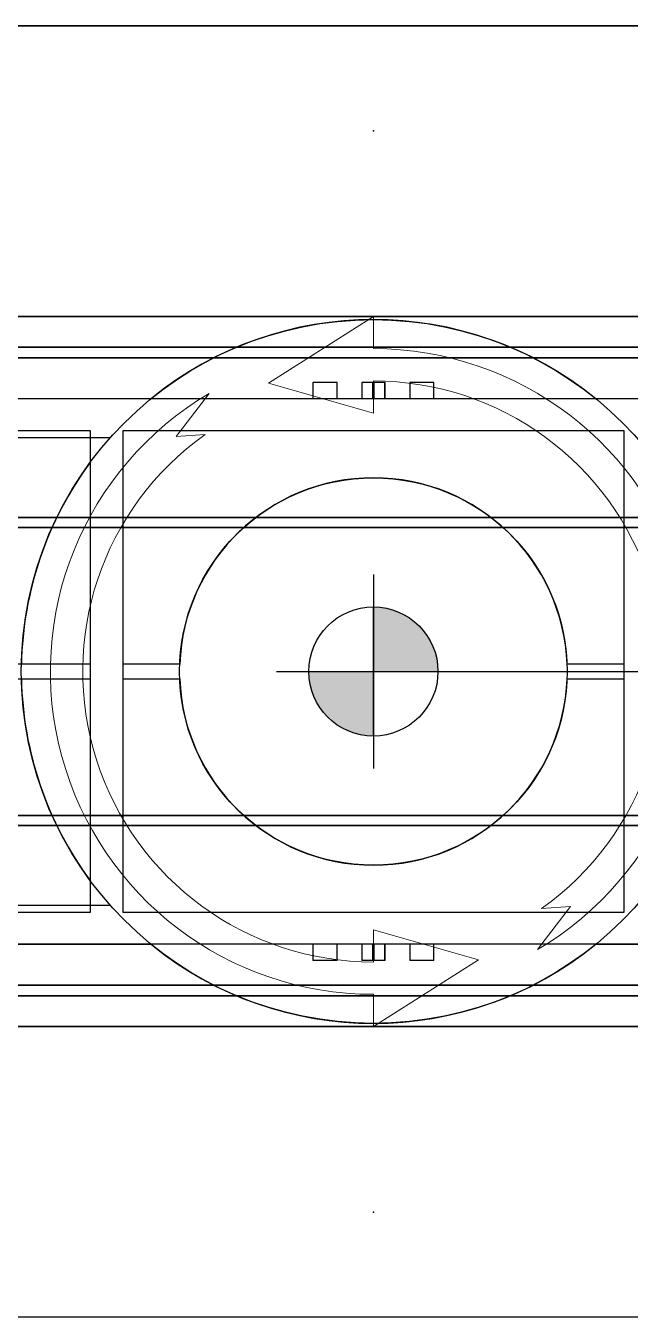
# Model space of a CAD drawing. Header units: millimetres. Extents: x 1215 to 9785, y -901 to 5802.
# Drawn here: x 1868.9 to 2056, y 4397.6 to 4797.6 of the extents above; entities that cross this region are included whole.
import ezdxf

# ---------------------------------------------------------------- set-up
doc = ezdxf.new("R2010")
doc.units = ezdxf.units.MM
doc.set_wipeout_variables(frame=1)
doc.linetypes.add('PHANTOM', pattern=[12.7, 6.35, -1.27, 1.27, -1.27, 1.27, -1.27])
for name, color, linetype, true_color in [('PK24-SYS-ROOM', 8, 'Continuous', 0x808080), ('PK24E-COMP-PALLET', 132, 'Continuous', 0x00b7c8), ('PK24E-HELPER', 253, 'PHANTOM', 0xa1a1a1), ('PK24E-SYS-LIFT', 31, 'Continuous', 0xffcc5a)]:
    doc.layers.add(name, color=color, linetype=linetype, true_color=true_color)
doc.layers.add('PK24E', color=7, linetype='Continuous')
doc.layers.add('PK24E-TTARROW', color=20, linetype='Continuous', lineweight=20, true_color=0xf54b32)

# ---------------------------------------------------------------- blocks, each defined once
blk = doc.blocks.new('*U17')
blk.add_wipeout([(-262.27, 110), (262.27, 110), (267.5, 96.99), (267.5, -96.99), (262.27, -110), (-262.27, -110), (-267.5, -96.99), (-267.5, 96.99)])
at = {"layer": 'PK24E-COMP-PALLET'}
for p, q in [((262.27, 110), (-262.27, 110)), ((249.45, 100.42), (-249.45, 100.42)), ((249.45, 97.11), (-249.45, 97.11)), ((249.45, 47.67), (-249.45, 47.67)), ((249.45, 44.65), (-249.45, 44.65)), ((249.45, -44.65), (-249.45, -44.65)), ((249.45, -47.67), (-249.45, -47.67)), ((249.45, -97.11), (-249.45, -97.11)), ((249.45, -100.42), (-249.45, -100.42)), ((262.27, -110), (-262.27, -110))]:
    blk.add_line(p, q, dxfattribs=at)
at = {"layer": 'PK24E-HELPER'}
blk.add_point((0, 0), dxfattribs=at)
blk = doc.blocks.new('*U51')
at = {"layer": 'PK24-SYS-ROOM'}
blk.add_lwpolyline([(-391.5, -200), (-391.5, 200), (456.5, 200), (456.5, -200)], close=True, dxfattribs=at)
at = {"layer": 'PK24-SYS-ROOM', "rotation": 180}
blk.add_blockref('*U17', (0, 0), dxfattribs=at)
blk = doc.blocks.new('LAYOUT----DATA-PK24')
at = {"layer": 'PK24E'}
h = blk.add_hatch(color=4, dxfattribs=at)
h.dxf.hatch_style = 1
h.paths.add_polyline_path([(-20, 0, 0.414214), (0, -20), (0, 0)])
h.paths.add_polyline_path([(0, 0), (20, 0, 0.414214), (0, 20)])
at = {"layer": 'PK24E', "color": 4}
for p, q in [((0, 30), (0, -30)), ((0, -20), (0, 20)), ((-30, 0), (220, 0))]:
    blk.add_line(p, q, dxfattribs=at)
blk.add_circle((0, 0), 20, dxfattribs=at)
blk = doc.blocks.new('ELIFTTT-CHASIS--TOP-COMP-PKE24')
at = {"layer": 'PK24E-HELPER'}
for p in [(0, 167.5), (0, -167.5)]:
    blk.add_point(p, dxfattribs=at)
at = {"layer": 'PK24E-SYS-LIFT'}
for p, q in [((-68.85, 84.5), (-161.2, 84.5)), ((249.75, 84.5), (68.85, 84.5)), ((-249.75, 72.5), (-81.39, 72.5)), ((-81.39, -72.5), (-249.75, -72.5)), ((-141.25, -84.5), (-68.85, -84.5)), ((68.85, -84.5), (171.2, -84.5))]:
    blk.add_line(p, q, dxfattribs=at)
for radius in [109, 60]:
    blk.add_circle((0, 0), radius, dxfattribs=at)
blk = doc.blocks.new('ELIFTTT-TT--TOP-COMP-PKE24')
at = {"layer": 'PK24E-SYS-LIFT'}
for p, q in [((-18.75, 89.5), (-18.75, 84.5)), ((-11.25, 89.5), (-18.75, 89.5)), ((-11.25, 84.5), (-11.25, 89.5)), ((-3.6, 89.5), (-3.6, 84.5)), ((-3.6, 89.5), (-3.58, 89.5)), ((-3.58, 89.5), (-3.58, 84.5)), ((-0.17, 89.5), (-3.58, 89.5)), ((-0.17, 84.5), (-0.17, 89.5)), ((-0.17, 89.5), (0.17, 89.5)), ((0.17, 89.5), (0.17, 84.5)), ((3.58, 89.5), (0.17, 89.5)), ((3.58, 84.5), (3.58, 89.5)), ((3.58, 89.5), (3.6, 89.5)), ((3.6, 84.5), (3.6, 89.5)), ((11.25, 89.5), (11.25, 84.5)), ((18.75, 89.5), (11.25, 89.5)), ((18.75, 84.5), (18.75, 89.5)), ((230.5, 84.5), (-230.5, 84.5)), ((-87.6, 74.5), (-220.5, 74.5)), ((-87.6, -74.5), (-87.6, 74.5)), ((77.6, 74.5), (-77.6, 74.5)), ((-77.6, 74.5), (-77.6, -74.5)), ((77.6, -74.5), (77.6, 74.5)), ((-87.6, 2.25), (-220, 2.25)), ((-59.96, 2.25), (-77.6, 2.25)), ((77.6, 2.25), (59.96, 2.25)), ((-220, -2.25), (-87.6, -2.25)), ((-77.6, -2.25), (-59.96, -2.25)), ((59.96, -2.25), (77.6, -2.25)), ((-220.5, -74.5), (-87.6, -74.5)), ((-77.6, -74.5), (77.6, -74.5)), ((230.5, -84.5), (-230.5, -84.5)), ((-18.75, -84.5), (-18.75, -89.5)), ((-11.25, -89.5), (-11.25, -84.5)), ((-3.6, -84.5), (-3.6, -89.5)), ((-3.58, -84.5), (-3.58, -89.5)), ((-0.17, -89.5), (-0.17, -84.5)), ((0.17, -84.5), (0.17, -89.5)), ((3.58, -89.5), (3.58, -84.5)), ((3.6, -89.5), (3.6, -84.5)), ((11.25, -84.5), (11.25, -89.5)), ((18.75, -89.5), (18.75, -84.5)), ((-11.25, -89.5), (-18.75, -89.5)), ((-3.58, -89.5), (-3.6, -89.5)), ((-0.17, -89.5), (-3.58, -89.5)), ((0.17, -89.5), (-0.17, -89.5)), ((3.58, -89.5), (0.17, -89.5)), ((3.6, -89.5), (3.58, -89.5)), ((18.75, -89.5), (11.25, -89.5))]:
    blk.add_line(p, q, dxfattribs=at)
for radius, start, end in [(109, 50.8258, 129.1742), (109, 143.482, 178.8172), (60, 2.1491, 177.8509), (109, 181.1828, 216.518), (60, 182.1491, 270), (60, 270, 357.8509), (109, 230.8258, 309.1742)]:
    blk.add_arc((0, 0), radius, start, end, dxfattribs=at)
blk = doc.blocks.new('*U61')
at = {"layer": 'PK24E-COMP-PALLET'}
for p, q in [((262.27, 110), (-262.27, 110)), ((249.45, 100.42), (-249.45, 100.42)), ((249.45, 97.11), (-249.45, 97.11)), ((249.45, 47.67), (-249.45, 47.67)), ((249.45, 44.65), (-249.45, 44.65)), ((249.45, -44.65), (-249.45, -44.65)), ((249.45, -47.67), (-249.45, -47.67)), ((249.45, -97.11), (-249.45, -97.11)), ((249.45, -100.42), (-249.45, -100.42)), ((262.27, -110), (-262.27, -110))]:
    blk.add_line(p, q, dxfattribs=at)
at = {"layer": 'PK24E-HELPER'}
blk.add_point((0, 0), dxfattribs=at)
blk = doc.blocks.new('TTARROW---TOP-DECOR-PK24')
at = {"layer": 'PK24E-TTARROW'}
for points in [[(0, 90), (0, 80), (-32.49, 89.27), (0, 110), (0, 100, -0.763437), (50.85, -86.11), (61.06, -72.77), (52.06, -73.42, 0.73095)], [(0, -90), (0, -80), (32.49, -89.27), (0, -110), (0, -100, -0.763437), (-50.85, 86.11), (-61.06, 72.77), (-52.06, 73.42, 0.73095)]]:
    blk.add_lwpolyline(points, format="xyb", close=True, dxfattribs=at)
blk = doc.blocks.new('ELIFTTT---TOP-SYS-PKE24')
for name in ['ELIFTTT-CHASIS--TOP-COMP-PKE24', 'ELIFTTT-TT--TOP-COMP-PKE24', '*U61', 'TTARROW---TOP-DECOR-PK24']:
    blk.add_blockref(name, (0, 0))

msp = doc.modelspace()

# ---------------------------------------------------------------- block references
msp.add_blockref('*U51', (1976.55, 4597.62, 361.35))

# ---------------------------------------------------------------- next in the draw order: linework, layer by layer
at = {"elevation": 361.35}
msp.add_lwpolyline([(2433.05, 4797.62), (1570.05, 4797.62)], dxfattribs=at)

# ---------------------------------------------------------------- next in the draw order: block references
for name in ['ELIFTTT---TOP-SYS-PKE24', 'LAYOUT----DATA-PK24']:
    msp.add_blockref(name, (1976.55, 4597.62, 361.35))

doc.saveas('drawing.dxf')
